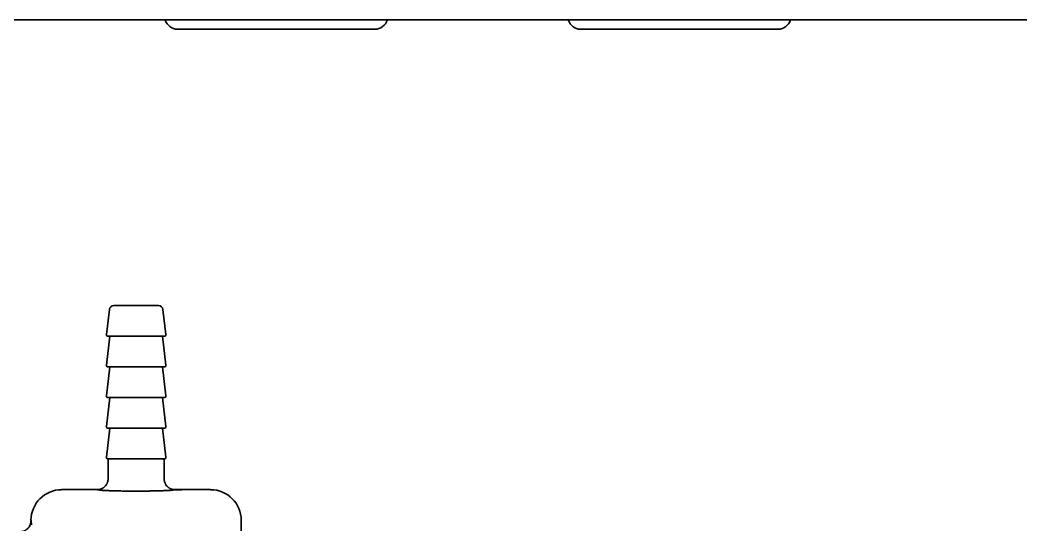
# Model space of a CAD drawing. Extents: x 6569 to 10251, y -294 to 3100.
# Drawn here: x 6904.9 to 7019.1, y 1366.4 to 1424 of the extents above; entities that cross this region are included whole.
import ezdxf

# ---------------------------------------------------------------- set-up
doc = ezdxf.new("R2010")
doc.units = 0
doc.header["$LTSCALE"] = 5
doc.layers.add('1', color=7, linetype='CONTINUOUS', true_color=0xffffff)

msp = doc.modelspace()

# ---------------------------------------------------------------- linework, layer by layer
at = {"layer": '1', "color": 7, "linetype": 'Continuous', "lineweight": 35}
for p, q in [((6591.56, 1424.03), (7083.76, 1424.03)), ((6922.91, 1422.98), (6945.41, 1422.98)), ((6968.91, 1422.98), (6991.41, 1422.98)), ((6915.61, 1391.43), (6920.72, 1391.43)), ((6915.11, 1390.99), (6914.77, 1388.15)), ((6921.56, 1388.15), (6921.22, 1390.99)), ((6915.16, 1387.93), (6914.77, 1384.65)), ((6914.96, 1387.93), (6918.16, 1387.93)), ((6918.16, 1387.93), (6921.36, 1387.93)), ((6921.56, 1384.65), (6921.16, 1387.93)), ((6915.16, 1384.43), (6914.77, 1381.15)), ((6914.96, 1384.43), (6918.16, 1384.43)), ((6918.16, 1384.43), (6921.36, 1384.43)), ((6921.56, 1381.15), (6921.16, 1384.43)), ((6915.16, 1380.93), (6914.77, 1377.65)), ((6914.96, 1380.93), (6918.16, 1380.93)), ((6918.16, 1380.93), (6921.36, 1380.93)), ((6921.56, 1377.65), (6921.16, 1380.93)), ((6915.16, 1377.43), (6914.77, 1374.15)), ((6914.96, 1377.43), (6918.16, 1377.43)), ((6918.16, 1377.43), (6921.36, 1377.43)), ((6921.56, 1374.15), (6921.16, 1377.43)), ((6914.96, 1373.93), (6914.96, 1371.68)), ((6921.36, 1373.93), (6914.96, 1373.93)), ((6921.36, 1371.68), (6921.36, 1373.93)), ((6909.66, 1370.43), (6913.71, 1370.43)), ((6922.61, 1370.43), (6926.67, 1370.43)), ((6906.16, 1366.88), (6906.16, 1366.93)), ((6906.18, 1366.91), (6906.18, 1366.84)), ((6930.16, 1326.42), (6930.16, 1366.93))]:
    msp.add_line(p, q, dxfattribs=at)
for centre, radius, start, end in [((6922.91, 1424.48), 1.5, 197.4586, 270), ((6945.41, 1424.48), 1.5, 270, 342.5414), ((6968.91, 1424.48), 1.5, 197.4586, 270), ((6991.41, 1424.48), 1.5, 270, 342.5414), ((6915.61, 1390.93), 0.5, 90, 173.0635), ((6920.72, 1390.93), 0.5, 6.9365, 90), ((6914.96, 1388.13), 0.2, 173.0635, 270), ((6921.36, 1388.13), 0.2, 270, 6.9365), ((6914.96, 1384.63), 0.2, 173.0635, 270), ((6921.36, 1384.63), 0.2, 270, 6.9365), ((6914.96, 1381.13), 0.2, 173.0635, 270), ((6921.36, 1381.13), 0.2, 270, 6.9365), ((6914.96, 1377.63), 0.2, 173.0635, 270), ((6921.36, 1377.63), 0.2, 270, 6.9365), ((6914.96, 1374.13), 0.2, 173.0635, 270), ((6921.36, 1374.13), 0.2, 270, 6.9365)]:
    msp.add_arc(centre, radius, start, end, dxfattribs=at)
for centre, major_axis, start_param, end_param in [((6909.67, 1366.92), (-2.48, 2.48), -0.784789, 0.784789), ((6926.66, 1366.92), (2.48, 2.48), 5.498396, 7.067974)]:
    msp.add_ellipse(centre, major_axis=major_axis, ratio=0.998783, start_param=start_param, end_param=end_param, dxfattribs=at)
at = {"layer": '1', "color": 7, "linetype": 'Continuous', "lineweight": 35, "extrusion": (0, 0, -1)}
msp.add_ellipse((6923.38, 1370.36), major_axis=(1.5, 0), ratio=0.034921, start_param=4.150283, end_param=4.712389, dxfattribs=at)
at = {"layer": '1', "color": 7, "linetype": 'Continuous', "lineweight": 35}
for points, knots in [([(6914.96, 1371.68), (6914.96, 1371.67), (6914.96, 1371.66), (6914.96, 1371.64), (6914.96, 1371.61), (6914.96, 1371.57), (6914.95, 1371.51), (6914.95, 1371.47), (6914.94, 1371.41), (6914.93, 1371.39), (6914.92, 1371.35), (6914.92, 1371.33), (6914.9, 1371.27), (6914.87, 1371.2), (6914.83, 1371.1), (6914.8, 1371.05), (6914.78, 1371.02), (6914.76, 1371), (6914.71, 1370.91), (6914.66, 1370.85), (6914.57, 1370.76), (6914.54, 1370.74), (6914.49, 1370.7), (6914.48, 1370.68), (6914.44, 1370.66), (6914.43, 1370.65), (6914.34, 1370.59), (6914.27, 1370.55), (6914.17, 1370.51), (6914.15, 1370.51), (6914.12, 1370.49), (6914.1, 1370.49), (6914.04, 1370.47), (6914, 1370.46), (6913.88, 1370.43), (6913.8, 1370.43), (6913.71, 1370.43)], [0, 0, 0, 0, 0.015625, 0.015625, 0.03125, 0.0625, 0.0625, 0.125, 0.125, 0.15625, 0.15625, 0.1875, 0.1875, 0.25, 0.3125, 0.34375, 0.34375, 0.375, 0.375, 0.5, 0.5, 0.5625, 0.5625, 0.59375, 0.59375, 0.625, 0.625, 0.75, 0.75, 0.78125, 0.78125, 0.8125, 0.8125, 0.875, 0.875, 1, 1, 1, 1]), ([(6922.61, 1370.43), (6922.53, 1370.43), (6922.45, 1370.43), (6922.33, 1370.46), (6922.29, 1370.47), (6922.23, 1370.49), (6922.21, 1370.49), (6922.17, 1370.51), (6922.15, 1370.51), (6922.06, 1370.55), (6921.99, 1370.59), (6921.9, 1370.65), (6921.89, 1370.66), (6921.85, 1370.68), (6921.84, 1370.7), (6921.79, 1370.74), (6921.76, 1370.76), (6921.67, 1370.85), (6921.62, 1370.91), (6921.56, 1371), (6921.55, 1371.02), (6921.53, 1371.05), (6921.5, 1371.1), (6921.46, 1371.2), (6921.43, 1371.27), (6921.41, 1371.33), (6921.41, 1371.35), (6921.4, 1371.39), (6921.39, 1371.41), (6921.38, 1371.47), (6921.37, 1371.51), (6921.37, 1371.57), (6921.37, 1371.61), (6921.36, 1371.64), (6921.36, 1371.66), (6921.36, 1371.67), (6921.36, 1371.68)], [0, 0, 0, 0, 0.125, 0.125, 0.1875, 0.1875, 0.21875, 0.21875, 0.25, 0.25, 0.375, 0.375, 0.40625, 0.40625, 0.4375, 0.4375, 0.5, 0.5, 0.625, 0.625, 0.65625, 0.65625, 0.6875, 0.75, 0.8125, 0.8125, 0.84375, 0.84375, 0.875, 0.875, 0.9375, 0.9375, 0.96875, 0.984375, 0.984375, 1, 1, 1, 1]), ([(6913.75, 1370.41), (6913.75, 1370.41), (6913.75, 1370.41), (6913.75, 1370.41), (6913.75, 1370.41), (6913.76, 1370.41), (6913.77, 1370.41), (6913.78, 1370.41), (6913.8, 1370.4), (6913.83, 1370.4), (6913.85, 1370.4), (6913.89, 1370.39), (6913.91, 1370.39), (6913.96, 1370.39), (6913.98, 1370.38), (6914.01, 1370.38), (6914.03, 1370.38), (6914.07, 1370.37), (6914.09, 1370.37), (6914.14, 1370.37), (6914.17, 1370.36), (6914.19, 1370.36)], [0, 0, 0, 0, 0.001953, 0.003906, 0.007812, 0.015625, 0.03125, 0.0625, 0.125, 0.125, 0.25, 0.25, 0.375, 0.375, 0.5, 0.5, 0.625, 0.625, 0.75, 0.75, 1, 1, 1, 1]), ([(6914.19, 1370.36), (6914.23, 1370.36), (6914.27, 1370.35), (6914.35, 1370.35), (6914.4, 1370.34), (6914.55, 1370.33), (6914.67, 1370.33), (6914.81, 1370.32), (6914.83, 1370.32), (6914.86, 1370.32), (6914.88, 1370.32), (6914.93, 1370.32), (6914.97, 1370.32), (6915.08, 1370.31), (6915.15, 1370.31), (6915.38, 1370.3), (6915.55, 1370.3), (6915.77, 1370.29), (6915.81, 1370.29), (6915.9, 1370.29), (6915.95, 1370.29), (6916.09, 1370.28), (6916.18, 1370.28), (6916.47, 1370.28), (6916.67, 1370.27), (6916.98, 1370.27), (6917.09, 1370.27), (6917.25, 1370.27), (6917.3, 1370.27), (6917.41, 1370.27), (6917.46, 1370.27), (6917.62, 1370.27), (6917.73, 1370.27), (6917.89, 1370.27), (6917.95, 1370.27), (6918.06, 1370.27), (6918.11, 1370.27), (6918.39, 1370.27), (6918.6, 1370.27), (6919.03, 1370.27), (6919.24, 1370.27), (6919.5, 1370.27), (6919.55, 1370.27), (6919.65, 1370.27), (6919.7, 1370.28), (6919.86, 1370.28), (6919.95, 1370.28), (6920.24, 1370.28), (6920.43, 1370.29), (6920.65, 1370.29), (6920.69, 1370.29), (6920.76, 1370.3), (6920.78, 1370.3), (6920.82, 1370.3), (6920.84, 1370.3), (6920.95, 1370.3), (6921.03, 1370.3), (6921.26, 1370.31), (6921.4, 1370.32), (6921.59, 1370.33), (6921.66, 1370.33), (6921.73, 1370.33), (6921.74, 1370.33), (6921.77, 1370.33), (6921.81, 1370.34), (6921.85, 1370.34), (6921.98, 1370.35), (6922.07, 1370.35), (6922.14, 1370.36)], [0, 0, 0, 0, 0.03125, 0.03125, 0.0625, 0.0625, 0.125, 0.125, 0.132812, 0.132812, 0.140625, 0.140625, 0.15625, 0.15625, 0.1875, 0.1875, 0.25, 0.25, 0.265625, 0.265625, 0.28125, 0.28125, 0.3125, 0.3125, 0.375, 0.375, 0.40625, 0.40625, 0.421875, 0.421875, 0.4375, 0.4375, 0.46875, 0.46875, 0.484375, 0.484375, 0.5, 0.5, 0.5625, 0.5625, 0.625, 0.625, 0.640625, 0.640625, 0.65625, 0.65625, 0.6875, 0.6875, 0.75, 0.75, 0.765625, 0.765625, 0.773437, 0.773437, 0.78125, 0.78125, 0.8125, 0.8125, 0.875, 0.875, 0.90625, 0.90625, 0.914062, 0.914062, 0.921875, 0.9375, 0.9375, 1, 1, 1, 1]), ([(6922.14, 1370.36), (6922.16, 1370.36), (6922.19, 1370.37), (6922.24, 1370.37), (6922.26, 1370.37), (6922.29, 1370.38), (6922.31, 1370.38), (6922.37, 1370.39), (6922.41, 1370.39), (6922.48, 1370.4), (6922.5, 1370.4), (6922.54, 1370.41), (6922.56, 1370.41), (6922.58, 1370.41)], [0, 0, 0, 0, 0.25, 0.25, 0.375, 0.375, 0.5, 0.5, 0.75, 0.75, 0.875, 0.875, 1, 1, 1, 1]), ([(6906.16, 1366.88), (6906.16, 1366.79), (6906.16, 1366.71), (6906.13, 1366.59), (6906.12, 1366.55), (6906.1, 1366.49), (6906.1, 1366.47), (6906.08, 1366.44), (6906.08, 1366.42), (6906.04, 1366.32), (6906, 1366.25), (6905.94, 1366.17), (6905.93, 1366.15), (6905.91, 1366.12), (6905.89, 1366.1), (6905.85, 1366.05), (6905.83, 1366.02), (6905.74, 1365.93), (6905.68, 1365.88), (6905.59, 1365.83), (6905.57, 1365.81), (6905.54, 1365.79), (6905.49, 1365.76), (6905.39, 1365.72), (6905.32, 1365.69), (6905.26, 1365.67), (6905.24, 1365.67), (6905.2, 1365.66), (6905.18, 1365.65), (6905.12, 1365.64), (6905.08, 1365.64), (6905.02, 1365.63), (6904.99, 1365.63), (6904.95, 1365.63), (6904.93, 1365.63), (6904.92, 1365.63), (6904.91, 1365.63)], [0, 0, 0, 0, 0.125, 0.125, 0.1875, 0.1875, 0.21875, 0.21875, 0.25, 0.25, 0.375, 0.375, 0.40625, 0.40625, 0.4375, 0.4375, 0.5, 0.5, 0.625, 0.625, 0.65625, 0.65625, 0.6875, 0.75, 0.8125, 0.8125, 0.84375, 0.84375, 0.875, 0.875, 0.9375, 0.9375, 0.96875, 0.984375, 0.984375, 1, 1, 1, 1]), ([(6906.23, 1366.4), (6906.23, 1366.42), (6906.22, 1366.45), (6906.22, 1366.52), (6906.21, 1366.56), (6906.2, 1366.63), (6906.2, 1366.68), (6906.19, 1366.74), (6906.19, 1366.76), (6906.19, 1366.8), (6906.18, 1366.82), (6906.18, 1366.84)], [0, 0, 0, 0, 0.25, 0.25, 0.5, 0.5, 0.75, 0.75, 0.875, 0.875, 1, 1, 1, 1])]:
    msp.add_open_spline(points, degree=3, knots=knots, dxfattribs=at)

doc.saveas('drawing.dxf')
